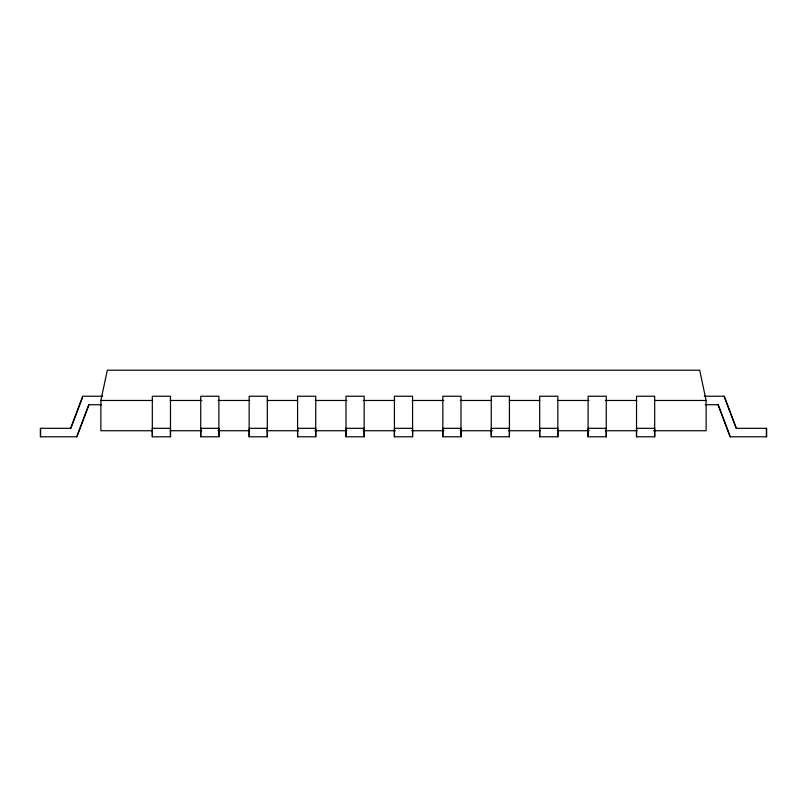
<?xml version="1.0" encoding="UTF-8"?>
<svg xmlns="http://www.w3.org/2000/svg" width="807" height="807" viewBox="0 0 807 807"><rect width="100%" height="100%" fill="white"/><g stroke="black" fill="none" stroke-linecap="round" stroke-linejoin="round"><path stroke-width="1.21" d="M152.321 436.789L152.321 396.237L170.479 396.237L170.479 436.789L152.321 436.789L152.321 428.315L170.479 428.315L170.479 436.789M200.741 436.789L200.741 396.237L218.899 396.237L218.899 436.789L200.741 436.789L200.741 428.315L218.899 428.315L218.899 436.789M249.161 436.789L249.161 396.237L267.319 396.237L267.319 436.789L249.161 436.789L249.161 428.315L267.319 428.315L267.319 436.789M297.581 436.789L297.581 396.237L315.739 396.237L315.739 436.789L297.581 436.789L297.581 428.315L315.739 428.315L315.739 436.789M346.001 436.789L346.001 396.237L364.159 396.237L364.159 436.789L346.001 436.789L346.001 428.315L364.159 428.315L364.159 436.789M394.421 436.789L394.421 396.237L412.579 396.237L412.579 436.789L394.421 436.789L394.421 428.315L412.579 428.315L412.579 436.789M442.841 436.789L442.841 396.237L460.999 396.237L460.999 436.789L442.841 436.789L442.841 428.315L460.999 428.315L460.999 436.789M491.261 436.789L491.261 396.237L509.419 396.237L509.419 436.789L491.261 436.789L491.261 428.315L509.419 428.315L509.419 436.789M539.681 436.789L539.681 396.237L557.839 396.237L557.839 436.789L539.681 436.789L539.681 428.315L557.839 428.315L557.839 436.789M588.101 436.789L588.101 396.237L606.259 396.237L606.259 436.789L588.101 436.789L588.101 428.315L606.259 428.315L606.259 436.789M636.521 436.789L636.521 396.237L654.679 396.237L654.679 436.789L636.521 436.789L636.521 428.315L654.679 428.315L654.679 436.789M152.573 430.736L100.875 430.736L100.875 400.474L107.311 370.211L699.689 370.211L706.125 400.474L706.125 430.736L653.448 430.736M70.612 428.315L82.718 396.237L102.65 396.237M82.546 397.387L70.875 428.315L40.35 428.315L40.35 436.789L76.927 436.789L89.032 404.711M76.665 436.789L88.77 404.711L101.642 404.711M704.35 396.237L724.283 396.237L736.388 428.315M100.875 400.474L152.573 400.474M170.227 400.474L201.75 400.474M218.142 400.474L249.666 400.474M267.319 400.474L297.581 400.474M315.234 400.474L346.758 400.474M363.15 400.474L394.673 400.474M412.327 400.474L443.85 400.474M460.242 400.474L491.766 400.474M509.419 400.474L539.681 400.474M557.334 400.474L588.858 400.474M605.25 400.474L636.773 400.474M654.427 400.474L706.125 400.474M705.358 404.711L718.23 404.711L730.335 436.789M170.106 430.736L201.75 430.736M217.93 430.736L249.666 430.736M267.026 430.736L298.489 430.736M314.851 430.736L346.758 430.736M363.15 430.736L395.41 430.736M411.772 430.736L443.85 430.736M460.242 430.736L492.331 430.736M508.692 430.736L540.165 430.736M557.334 430.736L589.251 430.736M605.25 430.736L637.086 430.736M724.02 396.237L736.125 428.315L766.65 428.315L766.65 436.789L730.073 436.789L717.968 404.711M766.388 428.315L766.388 436.789M40.612 428.315L40.612 436.789"/></g></svg>
